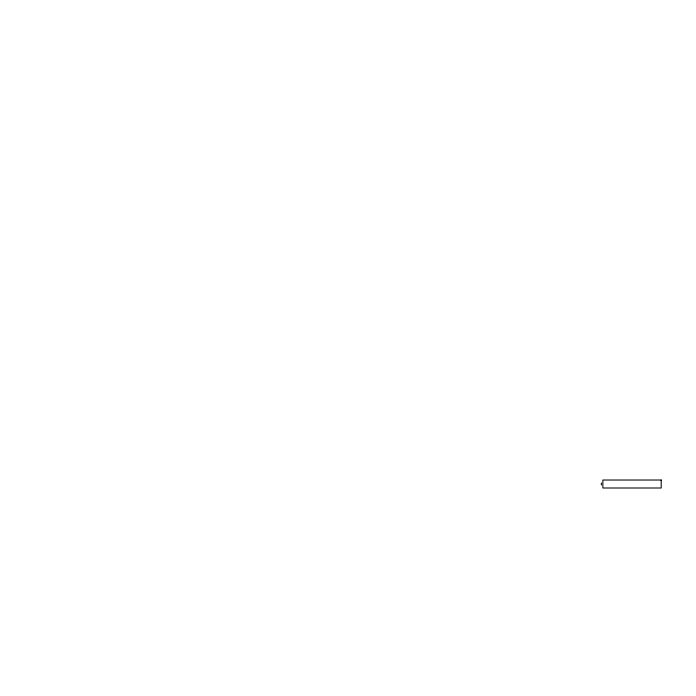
<?xml version="1.0" encoding="UTF-8"?>
<svg xmlns="http://www.w3.org/2000/svg" width="696" height="696" viewBox="0 0 696 696"><rect width="100%" height="100%" fill="white"/><g stroke="black" fill="none" stroke-linecap="round" stroke-linejoin="round"><path stroke-width="1.04" d="M601.361 483.007L601.361 485.008M661.2 480.022L602.858 480.022L602.858 488L661.2 488L661.2 480.022"/></g></svg>
